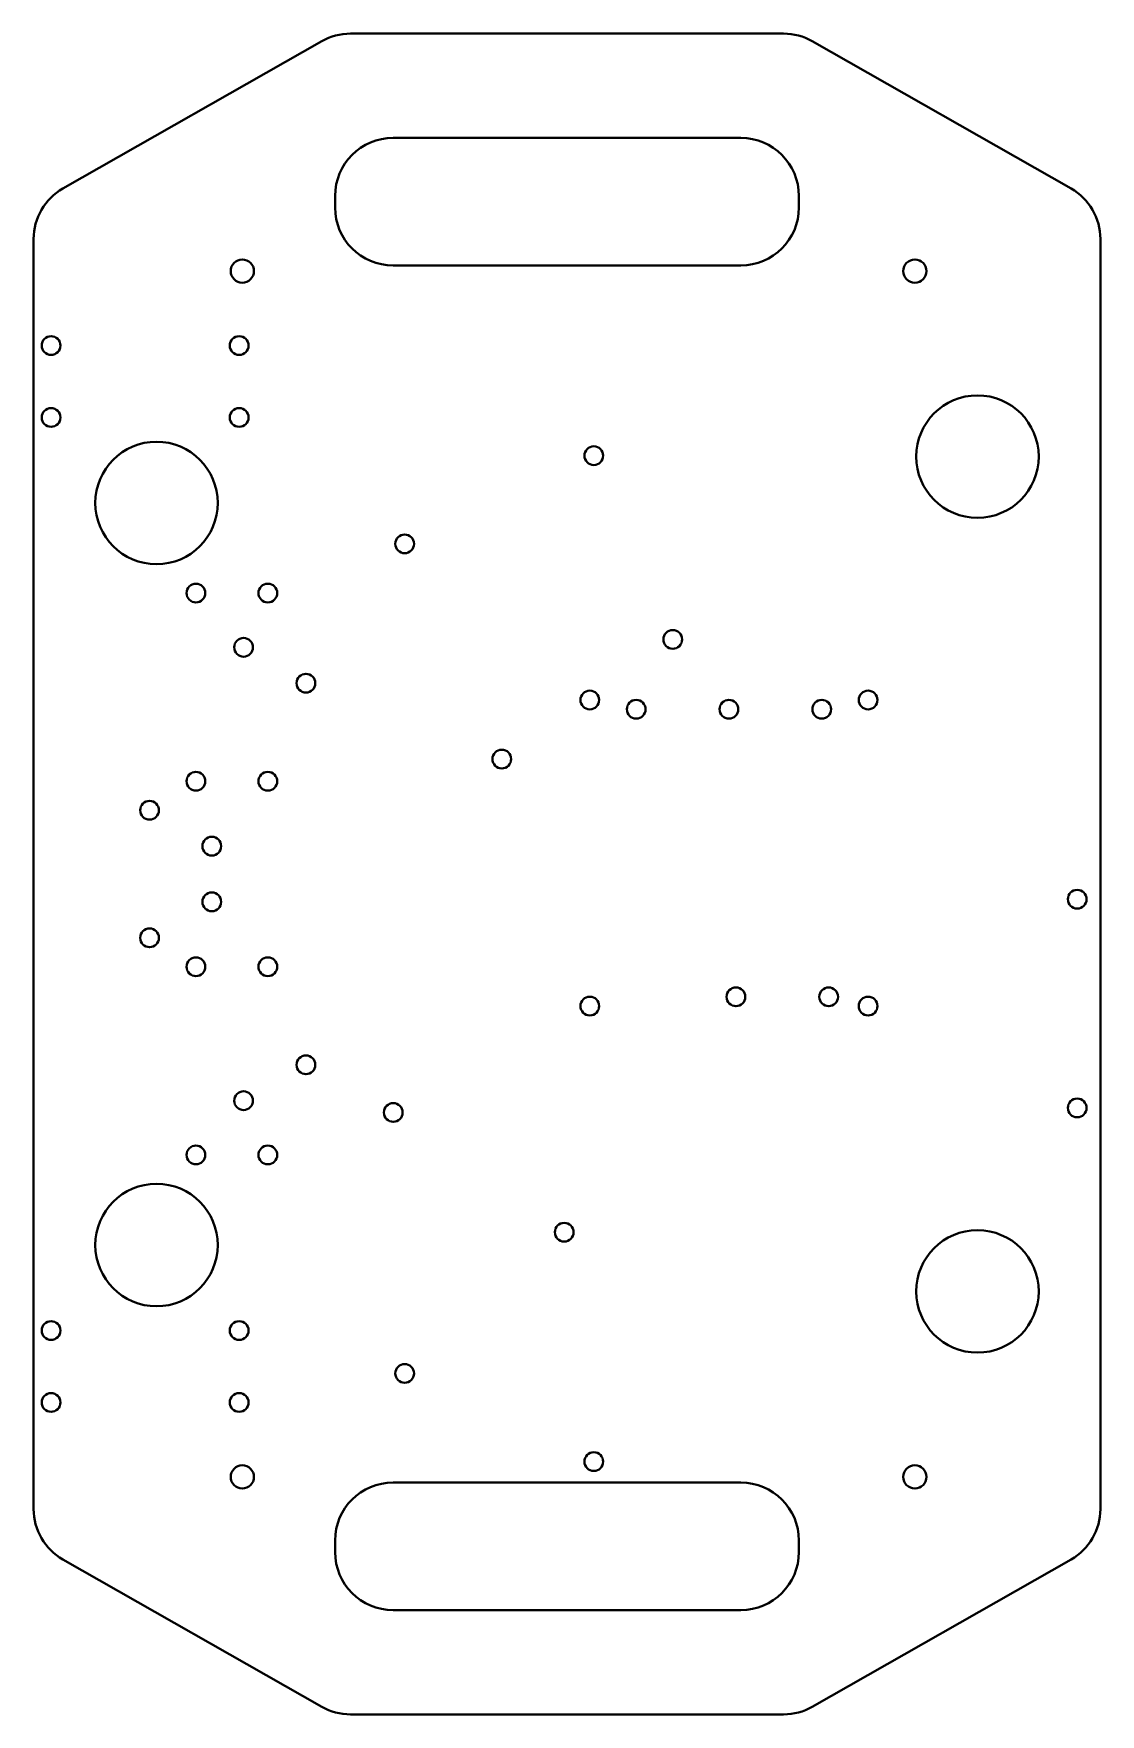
# Model space of a CAD drawing. Header units: inches. Extents: x -5.9 to 5.6, y -10 to 8.1.
import ezdxf

# ---------------------------------------------------------------- set-up
doc = ezdxf.new("R2010")
doc.units = ezdxf.units.IN
doc.header["$MEASUREMENT"] = 0
doc.layers.add('Visible', color=7, linetype='Continuous', lineweight=40)

msp = doc.modelspace()

# ---------------------------------------------------------------- linework, layer by layer
at = {"layer": 'Visible'}
for p, q in [((-2.822, 8.008), (-5.612, 6.42)), ((-2.512, 8.09), (2.157, 8.09)), ((5.256, 6.42), (2.466, 8.008)), ((-2.053, 6.965), (1.697, 6.965)), ((-2.678, 6.34), (-2.678, 6.215)), ((2.322, 6.34), (2.322, 6.215)), ((-5.928, -7.817), (-5.928, 5.877)), ((5.572, -7.817), (5.572, 5.877)), ((-2.053, 5.59), (1.697, 5.59)), ((-2.053, -7.53), (1.697, -7.53)), ((-2.678, -8.28), (-2.678, -8.155)), ((2.322, -8.28), (2.322, -8.155)), ((-2.822, -9.948), (-5.612, -8.36)), ((5.256, -8.36), (2.466, -9.948)), ((-2.053, -8.905), (1.697, -8.905)), ((-2.512, -10.03), (2.157, -10.03))]:
    msp.add_line(p, q, dxfattribs=at)
for centre, radius in [((-3.678, 5.53), 0.125), ((3.572, 5.53), 0.125), ((-5.74, 4.727), 0.101), ((-3.712, 4.727), 0.101), ((4.247, 3.53), 0.66), ((-5.74, 3.952), 0.101), ((-3.712, 3.952), 0.101), ((-4.603, 3.03), 0.66), ((0.111, 3.54), 0.101), ((-1.928, 2.589), 0.101), ((-4.178, 2.059), 0.101), ((-3.403, 2.059), 0.101), ((0.962, 1.559), 0.101), ((-3.664, 1.474), 0.101), ((-2.992, 1.087), 0.101), ((0.068, 0.906), 0.101), ((0.568, 0.806), 0.101), ((1.568, 0.806), 0.101), ((2.568, 0.806), 0.101), ((3.068, 0.906), 0.101), ((-0.881, 0.269), 0.101), ((-4.178, 0.03), 0.101), ((-3.403, 0.03), 0.101), ((-4.678, -0.283), 0.101), ((-4.007, -0.67), 0.101), ((-4.007, -1.27), 0.101), ((5.322, -1.242), 0.101), ((-4.678, -1.658), 0.101), ((-4.178, -1.97), 0.101), ((-3.403, -1.97), 0.101), ((0.068, -2.394), 0.101), ((1.643, -2.294), 0.101), ((2.643, -2.294), 0.101), ((3.068, -2.394), 0.101), ((-2.992, -3.027), 0.101), ((-3.664, -3.414), 0.101), ((-2.051, -3.541), 0.101), ((5.322, -3.492), 0.101), ((-4.178, -3.999), 0.101), ((-3.403, -3.999), 0.101), ((-4.603, -4.97), 0.66), ((-0.208, -4.832), 0.101), ((4.247, -5.47), 0.66), ((-5.74, -5.892), 0.101), ((-3.712, -5.892), 0.101), ((-1.928, -6.354), 0.101), ((-5.74, -6.667), 0.101), ((-3.712, -6.667), 0.101), ((0.111, -7.305), 0.101), ((-3.678, -7.47), 0.125), ((3.572, -7.47), 0.125)]:
    msp.add_circle(centre, radius, dxfattribs=at)
for centre, start, end in [((-2.512, 7.465), 90, 119.6499), ((2.157, 7.465), 60.3501, 90), ((-2.053, 6.34), 90, 180), ((1.697, 6.34), 0, 90), ((-5.303, 5.877), 119.6499, 180), ((4.947, 5.877), 0, 60.3501), ((-2.053, 6.215), 180, 270), ((1.697, 6.215), 270, 0), ((-2.053, -8.155), 90, 180), ((1.697, -8.155), 0, 90), ((-5.303, -7.817), 180, 240.3501), ((4.947, -7.817), 299.6499, 0), ((-2.053, -8.28), 180, 270), ((1.697, -8.28), 270, 0), ((-2.512, -9.405), 240.3501, 270), ((2.157, -9.405), 270, 299.6499)]:
    msp.add_arc(centre, 0.625, start, end, dxfattribs=at)

doc.saveas('drawing.dxf')
